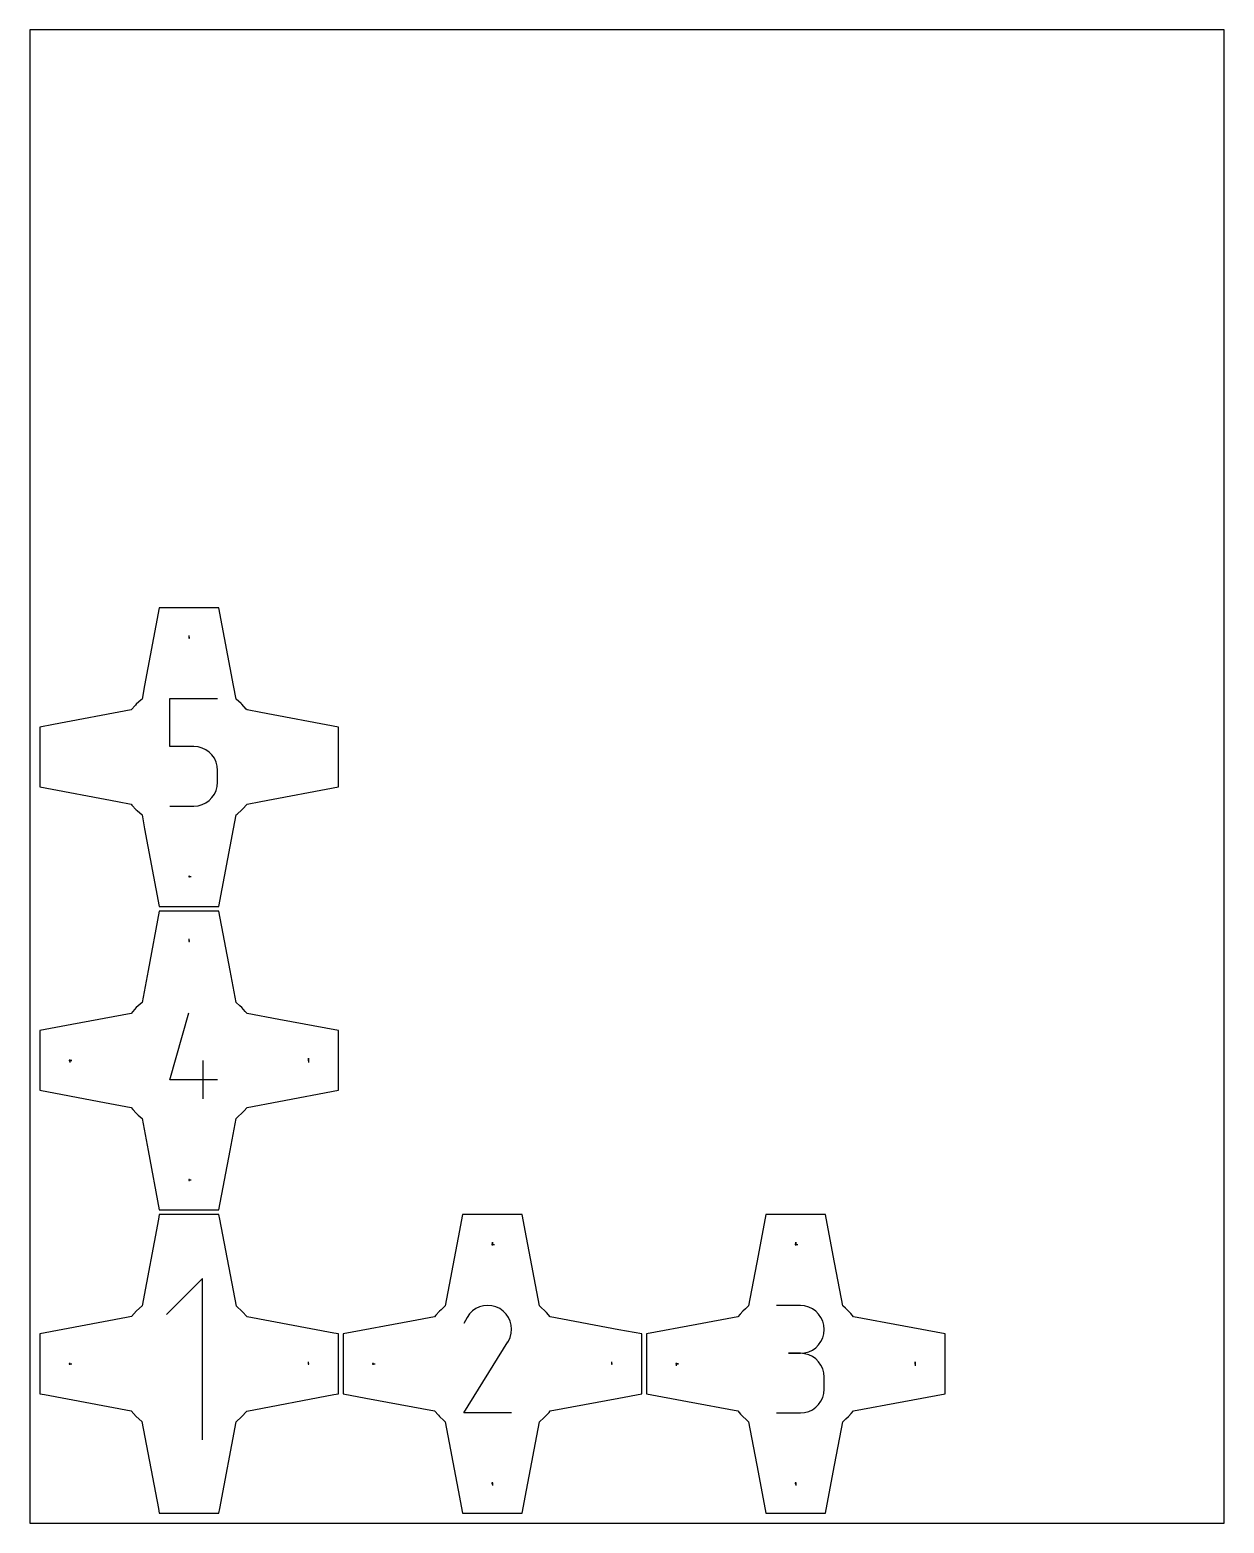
# Model space of a CAD drawing. Extents: x 0 to 800, y 0 to 1000.
import ezdxf

# ---------------------------------------------------------------- set-up
doc = ezdxf.new("R2010")
doc.units = 0

msp = doc.modelspace()

# ---------------------------------------------------------------- linework, layer by layer
at = {"layer": 'annotation', "color": 1}
for p, q in [((106.667501, 593.017505), (106.667501, 594.446255)), ((93.793722, 520.080499), (93.793722, 552.146417)), ((93.793722, 552.146417), (125.773842, 552.146417)), ((109.783782, 520.080499), (93.793722, 520.080499)), ((112.654875, 519.823854), (109.783782, 520.080499)), ((115.358424, 519.083677), (112.654875, 519.823854)), ((117.848973, 517.904605), (115.358424, 519.083677)), ((120.081068, 516.331274), (117.848973, 517.904605)), ((122.009255, 514.408321), (120.081068, 516.331274)), ((123.588081, 512.180382), (122.009255, 514.408321)), ((124.77209, 509.692094), (123.588081, 512.180382)), ((125.515828, 506.988094), (124.77209, 509.692094)), ((125.773842, 504.113017), (125.515828, 506.988094)), ((125.773842, 496.147339), (125.773842, 504.113017)), ((125.773842, 504.113017), (125.773842, 504.113017)), ((123.587077, 488.069438), (124.771569, 490.563134)), ((124.771569, 490.563134), (125.51568, 493.270869)), ((125.51568, 493.270869), (125.773842, 496.147339)), ((93.793722, 480.139216), (109.783782, 480.139216)), ((109.783782, 480.139216), (112.653686, 480.397255)), ((109.783782, 480.139216), (109.783782, 480.139216)), ((112.653686, 480.397255), (115.356603, 481.141167)), ((115.356603, 481.141167), (117.846966, 482.325647)), ((117.846966, 482.325647), (120.07921, 483.905389)), ((120.07921, 483.905389), (122.007769, 485.835088)), ((122.007769, 485.835088), (123.587077, 488.069438)), ((106.667501, 433.017504), (108.096251, 433.017504)), ((106.667501, 389.842503), (106.667501, 391.271253)), ((93.792819, 296.971433), (106.566804, 341.770695)), ((186.667502, 309.842503), (186.667502, 311.271253)), ((186.667502, 309.842503), (186.667502, 311.271253)), ((186.667502, 311.271253), (186.667502, 309.842503)), ((26.6675, 309.842503), (28.09625, 309.842503)), ((26.6675, 309.842503), (28.09625, 309.842503)), ((28.09625, 309.842503), (26.6675, 309.842503)), ((26.6675, 309.842503), (26.6675, 308.413753)), ((116.190644, 284.164935), (116.190644, 309.749031)), ((186.667502, 309.842503), (186.667502, 308.413753)), ((125.778358, 296.971433), (93.792819, 296.971433)), ((106.667501, 229.842502), (108.096251, 229.842502)), ((309.842503, 186.667502), (309.842503, 188.096252)), ((309.842503, 186.667502), (309.842503, 188.096252)), ((309.842503, 188.096252), (309.842503, 186.667502)), ((309.842503, 186.667502), (311.271253, 186.667501)), ((513.017505, 186.667502), (513.017505, 188.096252)), ((513.017505, 186.667502), (513.017505, 188.096252)), ((513.017505, 188.096252), (513.017505, 186.667502)), ((513.017505, 186.667502), (514.446255, 186.667501)), ((115.53812, 163.798214), (91.525936, 139.779256)), ((115.53812, 55.787413), (115.53812, 163.798214)), ((294.52941, 140.152429), (292.863052, 137.789509)), ((296.528665, 142.124919), (294.52941, 140.152429)), ((298.800014, 143.691182), (296.528665, 142.124919)), ((301.282653, 144.835423), (298.800014, 143.691182)), ((303.915777, 145.541847), (301.282653, 144.835423)), ((306.638584, 145.794658), (303.915777, 145.541847)), ((309.390268, 145.578059), (306.638584, 145.794658)), ((312.110027, 144.876257), (309.390268, 145.578059)), ((314.737057, 143.673454), (312.110027, 144.876257)), ((317.086653, 142.005015), (314.737057, 143.673454)), ((314.737057, 143.673454), (314.737057, 143.673454)), ((319.05117, 140.002897), (317.086653, 142.005015)), ((320.613141, 137.728464), (319.05117, 140.002897)), ((516.133786, 145.712873), (500.143726, 145.712873)), ((519.009637, 145.454742), (516.133786, 145.712873)), ((521.715712, 144.710849), (519.009637, 145.454742)), ((524.207004, 143.526945), (521.715712, 144.710849)), ((526.438505, 141.948782), (524.207004, 143.526945)), ((528.365206, 140.022112), (526.438505, 141.948782)), ((529.942098, 137.792687), (528.365206, 140.022112)), ((292.863052, 137.789509), (290.763256, 133.761513)), ((321.755096, 135.243075), (320.613141, 137.728464)), ((322.459569, 132.608092), (321.755096, 135.243075)), ((322.70909, 129.884877), (322.459569, 132.608092)), ((531.124175, 135.306257), (529.942098, 137.792687)), ((531.866427, 132.608575), (531.124175, 135.306257)), ((532.123846, 129.745392), (531.866427, 132.608575)), ((290.718099, 73.788628), (320.268777, 121.361427)), ((320.268777, 121.361427), (320.304104, 121.405141)), ((320.268777, 121.361427), (320.268777, 121.361427)), ((320.304104, 121.405141), (320.337981, 121.449226)), ((320.337981, 121.449226), (320.370631, 121.494055)), ((320.370631, 121.494055), (320.402278, 121.539998)), ((320.402278, 121.539998), (320.433145, 121.587428)), ((320.433145, 121.587428), (320.463454, 121.636717)), ((320.463454, 121.636717), (320.493428, 121.688235)), ((320.493428, 121.688235), (320.523291, 121.742356)), ((320.523291, 121.742356), (320.553266, 121.799449)), ((320.553266, 121.799449), (321.773407, 124.419194)), ((320.553266, 121.799449), (320.553266, 121.799449)), ((321.773407, 124.419194), (322.486192, 127.13479)), ((322.486192, 127.13479), (322.70909, 129.884877)), ((528.365206, 119.431257), (529.942098, 121.66632)), ((529.942098, 121.66632), (531.124175, 124.160616)), ((531.124175, 124.160616), (531.866427, 126.868767)), ((531.866427, 126.868767), (532.123846, 129.745392)), ((532.123846, 129.745392), (532.123846, 129.745392)), ((516.133786, 113.732753), (508.127467, 113.732753)), ((508.127467, 113.732753), (516.133786, 113.732753)), ((516.133786, 113.732753), (519.009637, 113.990947)), ((519.009637, 113.474622), (516.133786, 113.732753)), ((516.133786, 113.732753), (516.133786, 113.732753)), ((519.009637, 113.990947), (521.715712, 114.735274)), ((521.715712, 112.730728), (519.009637, 113.474622)), ((521.715712, 114.735274), (524.207004, 115.920355)), ((524.207004, 111.546825), (521.715712, 112.730728)), ((524.207004, 115.920355), (526.438505, 117.500809)), ((526.438505, 109.968662), (524.207004, 111.546825)), ((526.438505, 117.500809), (528.365206, 119.431257)), ((26.6675, 106.667501), (28.09625, 106.667501)), ((186.667502, 106.667501), (186.667502, 108.096251)), ((229.842502, 106.667501), (231.271252, 106.667501)), ((389.842504, 106.667501), (389.842504, 108.096251)), ((433.017504, 106.667501), (434.446254, 106.667501)), ((433.017504, 106.667501), (434.446254, 106.667501)), ((434.446254, 106.667501), (433.017504, 106.667501)), ((433.017504, 106.667501), (433.017504, 105.238751)), ((528.365206, 108.041992), (526.438505, 109.968662)), ((529.942098, 105.812567), (528.365206, 108.041992)), ((531.124175, 103.326137), (529.942098, 105.812567)), ((531.866427, 100.628455), (531.124175, 103.326137)), ((532.123846, 97.765272), (531.866427, 100.628455)), ((593.017505, 106.667501), (593.017505, 108.096251)), ((593.017505, 106.667501), (593.017505, 108.096251)), ((593.017505, 108.096251), (593.017505, 106.667501)), ((593.017505, 106.667501), (593.017505, 105.238751)), ((532.123846, 89.758952), (532.123846, 97.765272)), ((532.123846, 97.765272), (532.123846, 97.765272)), ((528.365206, 79.480374), (529.942098, 81.709651)), ((529.942098, 81.709651), (531.124175, 84.196266)), ((531.124175, 84.196266), (531.866427, 86.89458)), ((531.866427, 86.89458), (532.123846, 89.758952)), ((322.698219, 73.788628), (290.718099, 73.788628)), ((500.143726, 73.791471), (516.133786, 73.791471)), ((516.133786, 73.791471), (519.009637, 74.049454)), ((516.133786, 73.791471), (516.133786, 73.791471)), ((519.009637, 74.049454), (521.715712, 74.792975)), ((521.715712, 74.792975), (524.207004, 75.976396)), ((524.207004, 75.976396), (526.438505, 77.554076)), ((526.438505, 77.554076), (528.365206, 79.480374)), ((309.842503, 26.6675), (309.842503, 25.23875)), ((513.017505, 26.6675), (513.017505, 25.23875))]:
    msp.add_line(p, q, dxfattribs=at)
at = {"layer": 'boundary', "color": 5}
for p, q in [((86.667501, 613.017505), (76.861032, 560.997246)), ((120.6675, 613.017505), (86.667501, 613.017505)), ((126.667501, 613.017505), (120.6675, 613.017505)), ((136.47397, 560.997245), (126.667501, 613.017505)), ((76.861032, 560.997246), (75.130479, 551.817198)), ((138.204523, 551.817198), (136.47397, 560.997245)), ((74.557731, 551.300545), (71.312161, 548.372844)), ((75.130479, 551.817198), (74.557731, 551.300545)), ((141.450093, 548.889497), (138.204523, 551.817198)), ((67.867807, 544.554527), (15.847547, 534.748057)), ((70.795508, 547.800096), (67.867807, 544.554527)), ((71.312161, 548.372844), (70.795508, 547.800096)), ((142.022841, 548.372844), (141.450093, 548.889497)), ((144.950542, 545.127274), (142.022841, 548.372844)), ((145.467195, 544.554527), (144.950542, 545.127274)), ((154.647242, 542.823973), (145.467195, 544.554527)), ((206.667502, 533.017504), (154.647242, 542.823973)), ((15.847547, 534.748057), (6.6675, 533.017504)), ((6.6675, 533.017504), (6.6675, 499.017505)), ((206.667502, 499.017506), (206.667502, 533.017504)), ((6.6675, 499.017505), (6.6675, 493.017505)), ((6.6675, 493.017505), (58.68776, 483.211036)), ((154.647242, 483.211036), (206.667502, 493.017505)), ((206.667502, 493.017505), (206.667502, 499.017506)), ((58.68776, 483.211036), (67.867807, 481.480482)), ((67.867807, 481.480482), (68.38446, 480.907734)), ((68.38446, 480.907734), (71.312162, 477.662165)), ((142.539494, 478.234913), (145.467195, 481.480482)), ((145.467195, 481.480482), (154.647242, 483.211036)), ((71.312162, 477.662165), (71.884909, 477.145512)), ((71.884909, 477.145512), (75.130479, 474.21781)), ((75.130479, 474.21781), (76.861032, 465.037763)), ((136.47397, 465.037763), (138.204523, 474.21781)), ((138.204523, 474.21781), (138.777271, 474.734464)), ((138.777271, 474.734464), (142.022841, 477.662165)), ((142.022841, 477.662165), (142.539494, 478.234913)), ((76.861032, 465.037763), (86.667501, 413.017504)), ((126.667501, 413.017503), (136.47397, 465.037763)), ((86.667501, 413.017504), (120.6675, 413.017503)), ((120.6675, 413.017503), (126.667501, 413.017503)), ((86.667501, 409.842503), (79.168437, 370.062305)), ((112.667501, 409.842503), (86.667501, 409.842503)), ((126.667501, 409.842503), (112.667501, 409.842503)), ((134.166565, 370.062304), (126.667501, 409.842503)), ((79.168437, 370.062305), (75.130479, 348.642196)), ((138.204523, 348.642197), (134.166565, 370.062304)), ((67.867807, 341.379525), (28.087608, 333.88046)), ((70.106637, 343.861431), (67.867807, 341.379525)), ((71.312161, 345.197842), (70.106637, 343.861431)), ((73.794067, 347.436672), (71.312161, 345.197842)), ((75.130479, 348.642196), (73.794067, 347.436672)), ((140.68643, 346.403366), (138.204523, 348.642197)), ((142.022841, 345.197842), (140.68643, 346.403366)), ((144.261671, 342.715936), (142.022841, 345.197842)), ((145.467195, 341.379525), (144.261671, 342.715936)), ((166.887303, 337.341567), (145.467195, 341.379525)), ((28.087608, 333.88046), (6.6675, 329.842502)), ((206.667502, 329.842502), (166.887303, 337.341567)), ((6.6675, 329.842502), (6.6675, 303.842503)), ((206.667502, 303.842503), (206.667502, 329.842502)), ((6.6675, 303.842503), (6.6675, 289.842503)), ((206.667502, 289.842503), (206.667502, 303.842503)), ((6.6675, 289.842503), (46.447699, 282.343438)), ((46.447699, 282.343438), (67.867807, 278.30548)), ((145.467195, 278.30548), (166.887303, 282.343438)), ((166.887303, 282.343438), (206.667502, 289.842503)), ((67.867807, 278.30548), (69.073331, 276.969069)), ((69.073331, 276.969069), (71.312162, 274.487163)), ((71.312162, 274.487163), (72.648572, 273.281639)), ((72.648572, 273.281639), (75.130479, 271.042809)), ((75.130479, 271.042809), (79.168437, 249.622701)), ((134.166565, 249.622701), (138.204523, 271.042809)), ((138.204523, 271.042809), (139.540934, 272.248333)), ((139.540934, 272.248333), (142.022841, 274.487163)), ((142.022841, 274.487163), (143.228365, 275.823574)), ((143.228365, 275.823574), (145.467195, 278.30548)), ((79.168437, 249.622701), (86.667501, 209.842502)), ((126.667501, 209.842502), (134.166565, 249.622701)), ((86.09065, 203.607485), (75.130479, 145.467195)), ((86.667501, 206.667502), (86.09065, 203.607485)), ((86.667501, 209.842502), (112.667501, 209.842502)), ((88.667503, 206.667502), (86.667501, 206.667502)), ((126.667501, 206.667502), (88.667503, 206.667502)), ((112.667501, 209.842502), (126.667501, 209.842502)), ((127.244352, 203.607484), (126.667501, 206.667502)), ((138.39544, 145.294977), (127.244352, 203.607484)), ((289.842503, 206.667502), (286.958247, 191.367424)), ((299.842504, 206.667502), (289.842503, 206.667502)), ((329.842503, 206.667502), (299.842504, 206.667502)), ((332.726758, 191.367424), (329.842503, 206.667502)), ((493.017505, 206.667502), (487.825845, 179.127363)), ((511.017505, 206.667502), (493.017505, 206.667502)), ((533.017504, 206.667502), (511.017505, 206.667502)), ((538.209164, 179.127363), (533.017504, 206.667502)), ((286.958247, 191.367424), (278.30548, 145.467195)), ((341.379525, 145.467195), (332.726758, 191.367424)), ((487.825845, 179.127363), (481.480482, 145.467195)), ((544.554527, 145.467195), (538.209164, 179.127363)), ((71.503077, 142.195058), (68.040025, 138.395439)), ((75.130479, 145.467195), (71.503077, 142.195058)), ((142.195058, 141.831924), (138.39544, 145.294977)), ((145.467195, 138.204523), (142.195058, 141.831924)), ((274.487163, 142.02284), (271.903897, 139.159103)), ((275.441743, 142.883929), (274.487163, 142.02284)), ((278.30548, 145.467195), (275.441743, 142.883929)), ((342.334105, 144.606106), (341.379525, 145.467195)), ((345.197842, 142.022841), (342.334105, 144.606106)), ((346.058931, 141.068261), (345.197842, 142.022841)), ((348.642197, 138.204523), (346.058931, 141.068261)), ((477.662165, 142.02284), (475.76777, 139.922766)), ((479.380408, 143.5728), (477.662165, 142.02284)), ((481.480482, 145.467195), (479.380408, 143.5728)), ((546.27277, 143.917235), (544.554527, 145.467195)), ((548.372844, 142.022841), (546.27277, 143.917235)), ((549.922804, 140.304598), (548.372844, 142.022841)), ((551.817199, 138.204523), (549.922804, 140.304598)), ((64.80779, 137.627672), (6.6675, 126.667501)), ((68.040025, 138.395439), (64.80779, 137.627672)), ((203.607484, 127.244352), (145.467195, 138.204523)), ((255.742731, 135.320267), (209.842502, 126.667501)), ((271.042809, 138.204523), (255.742731, 135.320267)), ((271.903897, 139.159103), (271.042809, 138.204523)), ((394.542426, 129.551756), (348.642197, 138.204523)), ((446.677672, 133.012863), (413.017504, 126.667501)), ((474.217811, 138.204523), (446.677672, 133.012863)), ((475.76777, 139.922766), (474.217811, 138.204523)), ((585.477367, 131.859161), (551.817199, 138.204523)), ((613.017506, 126.6675), (585.477367, 131.859161)), ((6.6675, 126.667501), (6.6675, 124.667499)), ((6.6675, 124.667499), (6.6675, 86.667502)), ((206.667502, 126.6675), (203.607484, 127.244352)), ((206.667502, 124.667499), (206.667502, 126.6675)), ((206.667502, 86.667501), (206.667502, 124.667499)), ((209.842502, 126.667501), (209.842502, 116.6675)), ((409.842504, 126.6675), (394.542426, 129.551756)), ((409.842504, 116.6675), (409.842504, 126.6675)), ((413.017504, 126.667501), (413.017504, 108.667501)), ((613.017505, 108.667501), (613.017506, 126.6675)), ((209.842502, 116.6675), (209.842502, 86.667502)), ((409.842504, 86.667501), (409.842504, 116.6675)), ((413.017504, 108.667501), (413.017504, 86.667502)), ((613.017506, 86.667501), (613.017505, 108.667501)), ((6.6675, 86.667502), (9.727517, 86.09065)), ((9.727517, 86.09065), (67.867807, 75.130478)), ((145.294977, 74.939563), (203.607485, 86.09065)), ((203.607485, 86.09065), (206.667502, 86.667501)), ((209.842502, 86.667502), (225.14258, 83.783246)), ((225.14258, 83.783246), (271.042809, 75.130478)), ((348.642197, 75.130479), (394.542426, 83.783246)), ((394.542426, 83.783246), (409.842504, 86.667501)), ((413.017504, 86.667502), (440.557642, 81.475841)), ((440.557642, 81.475841), (474.217811, 75.130478)), ((551.817198, 75.130479), (585.477367, 81.475841)), ((585.477367, 81.475841), (613.017506, 86.667501)), ((67.867807, 75.130478), (71.139944, 71.503077)), ((71.139944, 71.503077), (74.939562, 68.040025)), ((138.204523, 67.867807), (141.831925, 71.139944)), ((141.831925, 71.139944), (145.294977, 74.939563)), ((271.042809, 75.130478), (273.626075, 72.266741)), ((273.626075, 72.266741), (274.487163, 71.312161)), ((274.487163, 71.312161), (277.350901, 68.728896)), ((341.379525, 67.867807), (344.243263, 70.451073)), ((344.243263, 70.451073), (345.197843, 71.312162)), ((345.197843, 71.312162), (347.781108, 74.175899)), ((347.781108, 74.175899), (348.642197, 75.130479)), ((474.217811, 75.130478), (476.112206, 73.030404)), ((476.112206, 73.030404), (477.662165, 71.312161)), ((477.662165, 71.312161), (479.762239, 69.417767)), ((546.654602, 69.762202), (548.372844, 71.312162)), ((548.372844, 71.312162), (550.267239, 73.412236)), ((550.267239, 73.412236), (551.817198, 75.130479)), ((74.939562, 68.040025), (86.09065, 9.727517)), ((127.244352, 9.727517), (138.204523, 67.867807)), ((277.350901, 68.728896), (278.305481, 67.867807)), ((278.305481, 67.867807), (286.958248, 21.967578)), ((332.726758, 21.967578), (341.379525, 67.867807)), ((479.762239, 69.417767), (481.480482, 67.867807)), ((481.480482, 67.867807), (487.825845, 34.207639)), ((538.209164, 34.207638), (544.554527, 67.867807)), ((544.554527, 67.867807), (546.654602, 69.762202)), ((487.825845, 34.207639), (493.017505, 6.6675)), ((533.017504, 6.6675), (538.209164, 34.207638)), ((286.958248, 21.967578), (289.842503, 6.6675)), ((329.842502, 6.6675), (332.726758, 21.967578)), ((86.09065, 9.727517), (86.667501, 6.6675)), ((86.667501, 6.6675), (88.667503, 6.6675)), ((88.667503, 6.6675), (126.667501, 6.6675)), ((126.667501, 6.6675), (127.244352, 9.727517)), ((289.842503, 6.6675), (299.842504, 6.6675)), ((299.842504, 6.6675), (329.842502, 6.6675)), ((493.017505, 6.6675), (511.017505, 6.6675)), ((511.017505, 6.6675), (533.017504, 6.6675))]:
    msp.add_line(p, q, dxfattribs=at)
at = {"layer": 'frame', "color": 5}
for p, q in [((800, 1000), (0, 1000)), ((0, 1000), (0, 0)), ((800, 0), (800, 1000)), ((0, 0), (800, 0))]:
    msp.add_line(p, q, dxfattribs=at)
at = {"layer": 'hole', "color": 5}
for p, q in [((106.953251, 593.303255), (106.381751, 593.303255)), ((106.381751, 593.303255), (106.381751, 592.731755)), ((106.381751, 592.731755), (106.953251, 592.731755)), ((106.953251, 592.731755), (106.953251, 593.303255)), ((106.953251, 433.303254), (106.381751, 433.303254)), ((106.381751, 433.303254), (106.381751, 432.731754)), ((106.381751, 432.731754), (106.953251, 432.731754)), ((106.953251, 432.731754), (106.953251, 433.303254)), ((106.953251, 390.128253), (106.381751, 390.128253)), ((106.381751, 390.128253), (106.381751, 389.556753)), ((106.953251, 389.556753), (106.953251, 390.128253)), ((106.381751, 389.556753), (106.953251, 389.556753)), ((26.95325, 310.128253), (26.38175, 310.128253)), ((26.38175, 310.128253), (26.38175, 309.556753)), ((26.95325, 309.556753), (26.95325, 310.128253)), ((186.953252, 310.128253), (186.381752, 310.128253)), ((186.381752, 310.128253), (186.381752, 309.556753)), ((186.953252, 309.556753), (186.953252, 310.128253)), ((26.38175, 309.556753), (26.95325, 309.556753)), ((186.381752, 309.556753), (186.953252, 309.556753)), ((106.953251, 230.128252), (106.381751, 230.128252)), ((106.381751, 230.128252), (106.381751, 229.556752)), ((106.953251, 229.556752), (106.953251, 230.128252)), ((106.381751, 229.556752), (106.953251, 229.556752)), ((310.128253, 186.953252), (309.556753, 186.953252)), ((309.556753, 186.953252), (309.556753, 186.381752)), ((309.556753, 186.381752), (310.128253, 186.381752)), ((310.128253, 186.381752), (310.128253, 186.953252)), ((513.303255, 186.953252), (512.731755, 186.953252)), ((512.731755, 186.953252), (512.731755, 186.381752)), ((512.731755, 186.381752), (513.303255, 186.381752)), ((513.303255, 186.381752), (513.303255, 186.953252)), ((26.95325, 106.953251), (26.38175, 106.953251)), ((26.38175, 106.953251), (26.38175, 106.381751)), ((26.38175, 106.381751), (26.95325, 106.381751)), ((26.95325, 106.381751), (26.95325, 106.953251)), ((186.953252, 106.953251), (186.381752, 106.953251)), ((186.381752, 106.953251), (186.381752, 106.381751)), ((186.381752, 106.381751), (186.953252, 106.381751)), ((186.953252, 106.381751), (186.953252, 106.953251)), ((230.128252, 106.953251), (229.556752, 106.953251)), ((229.556752, 106.953251), (229.556752, 106.381751)), ((229.556752, 106.381751), (230.128252, 106.381751)), ((230.128252, 106.381751), (230.128252, 106.953251)), ((390.128254, 106.953251), (389.556754, 106.953251)), ((389.556754, 106.953251), (389.556754, 106.381751)), ((389.556754, 106.381751), (390.128254, 106.381751)), ((390.128254, 106.381751), (390.128254, 106.953251)), ((433.303254, 106.953251), (432.731754, 106.953251)), ((432.731754, 106.953251), (432.731754, 106.381751)), ((432.731754, 106.381751), (433.303254, 106.381751)), ((433.303254, 106.381751), (433.303254, 106.953251)), ((593.303255, 106.953251), (592.731755, 106.953251)), ((592.731755, 106.953251), (592.731755, 106.381751)), ((592.731755, 106.381751), (593.303255, 106.381751)), ((593.303255, 106.381751), (593.303255, 106.953251)), ((310.128253, 26.95325), (309.556753, 26.95325)), ((309.556753, 26.95325), (309.556753, 26.38175)), ((309.556753, 26.38175), (310.128253, 26.38175)), ((310.128253, 26.38175), (310.128253, 26.95325)), ((513.303255, 26.95325), (512.731755, 26.95325)), ((512.731755, 26.95325), (512.731755, 26.38175)), ((512.731755, 26.38175), (513.303255, 26.38175)), ((513.303255, 26.38175), (513.303255, 26.95325))]:
    msp.add_line(p, q, dxfattribs=at)

doc.saveas('drawing.dxf')
